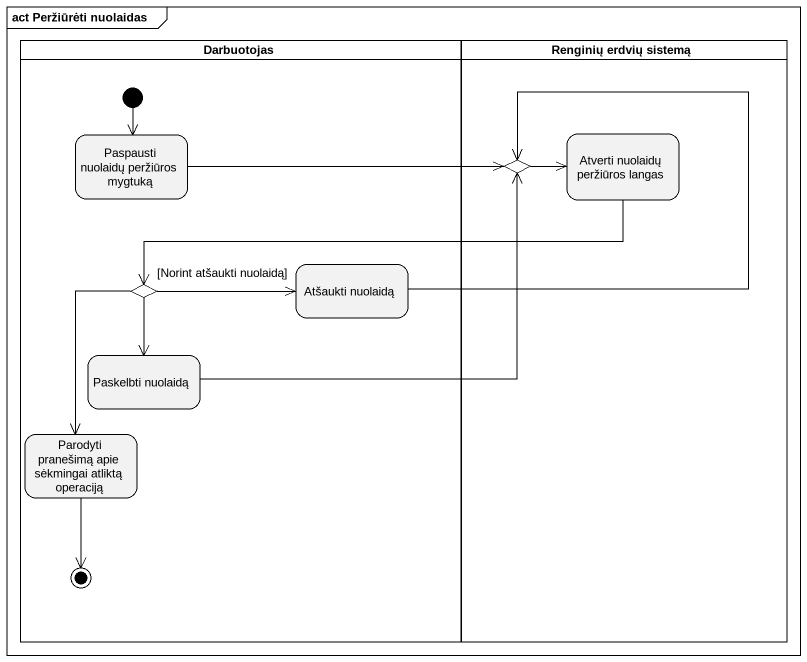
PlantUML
@startuml
mainframe act Peržiūrėti nuolaidas
hide empty description
state Darbuotojas <<partition>> {
  state "Paspausti nuolaidų peržiūros mygtuką" as Paspausti_nuolaidų
  state choice2 <<choice>>
  state "Atšaukti nuolaidą" as Atšaukti_nuolaidą
  state "Paskelbti nuolaidą" as Paskelbti_nuolaidą
  state "Parodyti pranešimą apie sėkmingai atliktą operaciją" as Parodyti_pranešimą_apie
  [*] --> Paspausti_nuolaidų
  Parodyti_pranešimą_apie --> [*]
}
state "Renginių erdvių sistemą" as Renginių_erdvių_sistemą <<partition>> {
  state "Atverti nuolaidų peržiūros langas" as Atverti_nuolaidų_peržiūros
  state choice1 <<choice>>
}
Paspausti_nuolaidų -right-> choice1
Atverti_nuolaidų_peržiūros -left-> choice2
choice1 -right-> Atverti_nuolaidų_peržiūros
choice2 -right-> Atšaukti_nuolaidą : [Norint atšaukti nuolaidą]
choice2 --> Paskelbti_nuolaidą
choice2 --> Parodyti_pranešimą_apie
Atšaukti_nuolaidą -up-> choice1
Paskelbti_nuolaidą -right-> choice1
@enduml
